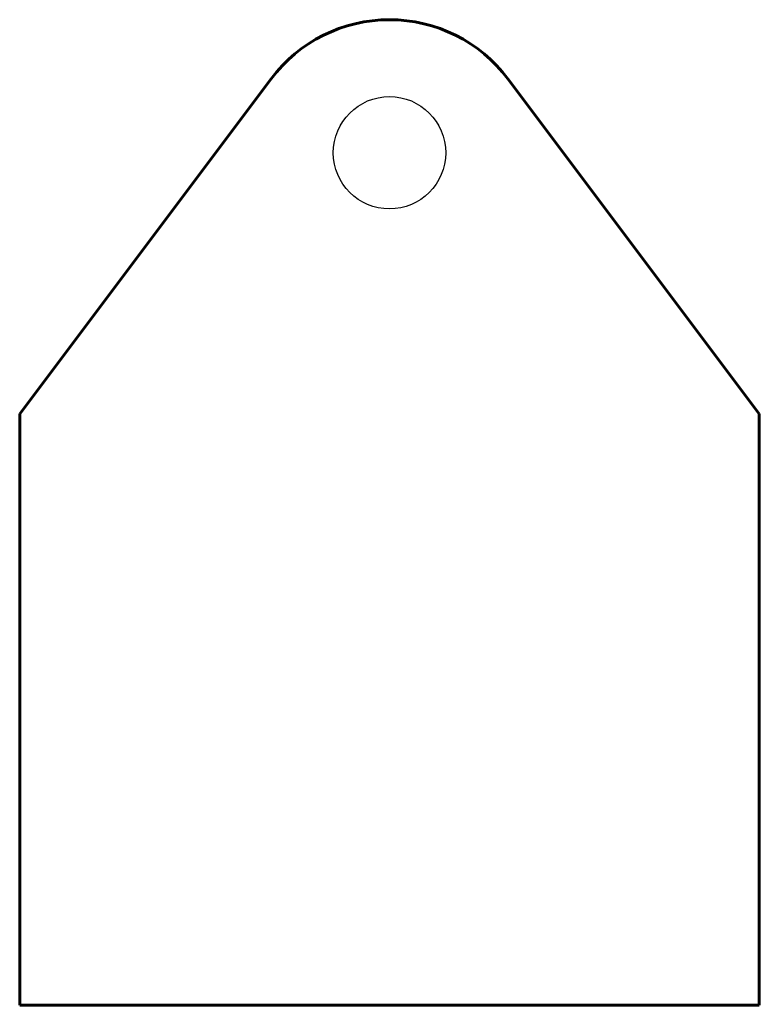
# Model space of a CAD drawing. Header units: millimetres. Extents: x 108 to 258, y -144 to 56.
import ezdxf

# ---------------------------------------------------------------- set-up
doc = ezdxf.new("R2010")
doc.units = ezdxf.units.MM
doc.linetypes.add('K5LT32769', pattern=[0])

msp = doc.modelspace()

# ---------------------------------------------------------------- linework, layer by layer
at = {"color": 5, "linetype": 'K5LT32769', "lineweight": 60, "true_color": 0x0000ff}
for p, q in [((107.76, -23.85), (158.76, 44.15)), ((257.76, -23.85), (206.76, 44.15)), ((107.76, -143.85), (107.76, -23.85)), ((257.76, -143.85), (257.76, -23.85)), ((107.76, -143.85), (257.76, -143.85))]:
    msp.add_line(p, q, dxfattribs=at)
msp.add_circle((182.76, 29.15), 11.4)
msp.add_arc((182.76, 26.15), 30, 36.8699, 143.1301, dxfattribs=at)

doc.saveas('drawing.dxf')
